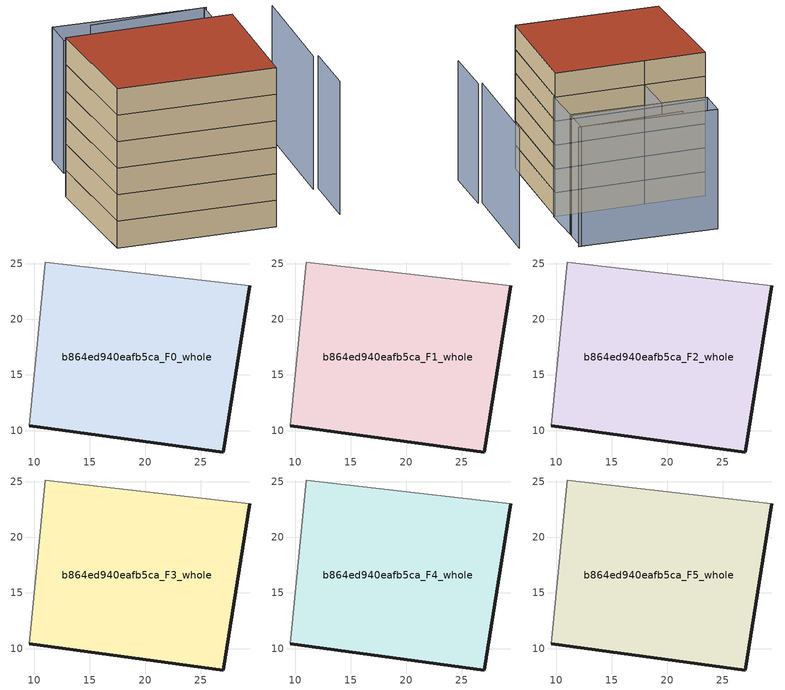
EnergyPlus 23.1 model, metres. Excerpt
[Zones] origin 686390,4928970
b864ed940eafb5ca_F0_whole
 floor ground (EU_floor_Construction): 29.37,23 26.99,8.07 9.59,10.42 10.99,25.14 18.44,24.27 z0
 wall outside (EU_wall_Construction): 9.59,10.42 26.99,8.07 29.37,23 z0:3
 wall adiabatic (EU_wall_Construction): 29.37,23 18.44,24.27 10.99,25.14 9.59,10.42 z0:3
b864ed940eafb5ca_F1_whole
 floor to b864ed940eafb5ca_F0_whole (EU_floor_Construction): 29.37,23 26.99,8.07 9.59,10.42 10.99,25.14 18.44,24.27 z3
 wall outside (EU_wall_Construction): 9.59,10.42 26.99,8.07 29.37,23 z3:6
 wall adiabatic (EU_wall_Construction): 29.37,23 18.44,24.27 10.99,25.14 9.59,10.42 z3:6
b864ed940eafb5ca_F2_whole
 floor to b864ed940eafb5ca_F1_whole (EU_floor_Construction): 29.37,23 26.99,8.07 9.59,10.42 10.99,25.14 18.44,24.27 z6
 wall outside (EU_wall_Construction): 9.59,10.42 26.99,8.07 29.37,23 z6:9
 wall adiabatic (EU_wall_Construction): 29.37,23 18.44,24.27 10.99,25.14 9.59,10.42 z6:9
b864ed940eafb5ca_F3_whole
 floor to b864ed940eafb5ca_F2_whole (EU_floor_Construction): 29.37,23 26.99,8.07 9.59,10.42 10.99,25.14 18.44,24.27 z9
 wall outside (EU_wall_Construction): 9.59,10.42 26.99,8.07 29.37,23 z9:12
 wall adiabatic (EU_wall_Construction): 29.37,23 18.44,24.27 10.99,25.14 9.59,10.42 z9:12
b864ed940eafb5ca_F4_whole
 floor to b864ed940eafb5ca_F3_whole (EU_floor_Construction): 29.37,23 26.99,8.07 9.59,10.42 10.99,25.14 18.44,24.27 z12
 wall outside (EU_wall_Construction): 9.59,10.42 26.99,8.07 29.37,23 z12:15
 wall adiabatic (EU_wall_Construction): 29.37,23 18.44,24.27 10.99,25.14 9.59,10.42 z12:15
b864ed940eafb5ca_F5_whole
 floor to b864ed940eafb5ca_F4_whole (EU_floor_Construction): 29.37,23 26.99,8.07 9.59,10.42 10.99,25.14 18.44,24.27 z15
 wall outside (EU_wall_Construction): 9.59,10.42 26.99,8.07 29.37,23 z15:18
 wall adiabatic (EU_wall_Construction): 29.37,23 18.44,24.27 10.99,25.14 9.59,10.42 z15:18
 roof outside (EU_roof_Construction): 26.99,8.07 29.37,23 18.44,24.27 10.99,25.14 9.59,10.42 z18
shading: 34.44,8.15 35.49,15.33 / 10.99,25.14 9.59,10.42 / 34.99,15.41 37.27,29.44 / 30.92,32.2 18.04,33.37 / 18.44,24.27 19.14,30.09 / 19.14,30.09 30.19,28.76 / 30.19,28.76 29.49,22.94 / 29.49,22.94 18.44,24.27 / 14.17,34.64 30.7,32.21 / 30.7,32.21 30.15,28.44 / 30.15,28.44 13.61,30.87 / 13.61,30.87 14.17,34.64 z0:15
[Building]
EU S2 Campaign: North Axis=0; Terrain=City; Solar Distribution=FullExterior
[Site:Location]
Bologna: Latitude=44.5; Longitude=11.25; Time Zone=1; Elevation=37
[SizingPeriod:WeatherFileDays]
AnnualSizingPeriod: Begin Month=1; Begin Day of Month=1; End Month=12; End Day of Month=31; Day of Week for Start Day=Monday; Use Weather File Daylight Saving Period=No; Use Weather File Rain and Snow Indicators=No
[MATERIAL]
EU_InternalMass_Material: Roughness=MediumRough; Thickness=0.1; Conductivity=1; Density=1800; Specific Heat=900; Thermal Absorptance=0.9; Solar Absorptance=0.7; Visible Absorptance=0.7
[MATERIAL:NOMASS] Roughness=MediumRough; Thermal Absorptance=0.9; Solar Absorptance=0.7; Visible Absorptance=0.7
Name | Thermal Resistance
EU_wall_NoMass | 0.905828
EU_roof_NoMass | 0.37593
EU_floor_NoMass | 0.67114
[CONSTRUCTION]
EU_wall_Construction: EU_wall_NoMass
EU_roof_Construction: EU_roof_NoMass
EU_floor_Construction: EU_floor_NoMass
EU_InternalMass_Construction: EU_InternalMass_Material
[ZONE] Type=1; Multiplier=1; Ceiling Height=autocalculate; Floor Area=autocalculate; Part of Total Floor Area=Yes
Name | Volume
b864ed940eafb5ca_F0_whole | 808.291
b864ed940eafb5ca_F1_whole; b864ed940eafb5ca_F2_whole; b864ed940eafb5ca_F3_whole; b864ed940eafb5ca_F4_whole; b864ed940eafb5ca_F5_whole | 808.292
[INTERNALMASS] Construction=EU_InternalMass_Construction; Surface Area=250.062
Name | Zone or ZoneList
b864ed940eafb5ca_F0_whole_EU_InternalMass | b864ed940eafb5ca_F0_whole
b864ed940eafb5ca_F1_whole_EU_InternalMass | b864ed940eafb5ca_F1_whole
b864ed940eafb5ca_F2_whole_EU_InternalMass | b864ed940eafb5ca_F2_whole
b864ed940eafb5ca_F3_whole_EU_InternalMass | b864ed940eafb5ca_F3_whole
b864ed940eafb5ca_F4_whole_EU_InternalMass | b864ed940eafb5ca_F4_whole
b864ed940eafb5ca_F5_whole_EU_InternalMass | b864ed940eafb5ca_F5_whole
[OTHEREQUIPMENT] Fuel Type=Electricity; Design Level Calculation Method=Watts/Area; Power per Zone Floor Area=1; Fraction Latent=0; Fraction Radiant=0; Fraction Lost=0; Carbon Dioxide Generation Rate=0; EndUse Subcategory=EU_Step8_InternalGains
Name | Zone or ZoneList or Space or SpaceList | Schedule
EU_Step8_InternalGain_b864ed940eafb5ca_F0_whole_f000 | b864ed940eafb5ca_F0_whole | EU_Step8_GainSchedule_b864ed940eafb5ca_F0_whole_f000
EU_Step8_InternalGain_b864ed940eafb5ca_F1_whole_f000 | b864ed940eafb5ca_F1_whole | EU_Step8_GainSchedule_b864ed940eafb5ca_F1_whole_f000
EU_Step8_InternalGain_b864ed940eafb5ca_F2_whole_f000 | b864ed940eafb5ca_F2_whole | EU_Step8_GainSchedule_b864ed940eafb5ca_F2_whole_f000
EU_Step8_InternalGain_b864ed940eafb5ca_F3_whole_f000 | b864ed940eafb5ca_F3_whole | EU_Step8_GainSchedule_b864ed940eafb5ca_F3_whole_f000
EU_Step8_InternalGain_b864ed940eafb5ca_F4_whole_f000 | b864ed940eafb5ca_F4_whole | EU_Step8_GainSchedule_b864ed940eafb5ca_F4_whole_f000
EU_Step8_InternalGain_b864ed940eafb5ca_F5_whole_f000 | b864ed940eafb5ca_F5_whole | EU_Step8_GainSchedule_b864ed940eafb5ca_F5_whole_f000
[ZONEVENTILATION:DESIGNFLOWRATE] Schedule=EU_AlwaysOn; Design Flow Rate Calculation Method=AirChanges/Hour; Air Changes per Hour=0.73129; Ventilation Type=Natural; Fan Pressure Rise=0; Fan Total Efficiency=1; Constant Term Coefficient=1; Temperature Term Coefficient=0; Velocity Term Coefficient=0; Velocity Squared Term Coefficient=0; Minimum Indoor Temperature=-100; Maximum Indoor Temperature=100; Delta Temperature=-100; Minimum Outdoor Temperature=-100; Maximum Outdoor Temperature=100; Maximum Wind Speed=40
Name | Zone or ZoneList or Space or SpaceList
EU_ConstantAir_b864ed940eafb5ca_F0_whole | b864ed940eafb5ca_F0_whole
EU_ConstantAir_b864ed940eafb5ca_F1_whole | b864ed940eafb5ca_F1_whole
EU_ConstantAir_b864ed940eafb5ca_F2_whole | b864ed940eafb5ca_F2_whole
EU_ConstantAir_b864ed940eafb5ca_F3_whole | b864ed940eafb5ca_F3_whole
EU_ConstantAir_b864ed940eafb5ca_F4_whole | b864ed940eafb5ca_F4_whole
EU_ConstantAir_b864ed940eafb5ca_F5_whole | b864ed940eafb5ca_F5_whole
[HVACTEMPLATE:THERMOSTAT] Constant Heating Setpoint=20; Constant Cooling Setpoint=50
EU_HeatOnly_b864ed940eafb5ca_F0_whole; EU_HeatOnly_b864ed940eafb5ca_F1_whole; EU_HeatOnly_b864ed940eafb5ca_F2_whole; EU_HeatOnly_b864ed940eafb5ca_F3_whole; EU_HeatOnly_b864ed940eafb5ca_F4_whole; EU_HeatOnly_b864ed940eafb5ca_F5_whole
[HVACTEMPLATE:ZONE:IDEALLOADSAIRSYSTEM] System Availability Schedule=EU_AlwaysOn; Maximum Heating Supply Air Temperature=50; Minimum Cooling Supply Air Temperature=13; Maximum Heating Supply Air Humidity Ratio=0.0156; Minimum Cooling Supply Air Humidity Ratio=0.0077; Heating Limit=NoLimit; Cooling Limit=NoLimit; Heating Availability Schedule=EU_AlwaysOn; Cooling Availability Schedule=EU_CoolingOff; Dehumidification Control Type=ConstantSensibleHeatRatio; Cooling Sensible Heat Ratio=0.7; Dehumidification Setpoint=60; Humidification Control Type=None; Humidification Setpoint=30; Outdoor Air Method=None; Outdoor Air Flow Rate per Person=0.00944; Outdoor Air Flow Rate per Zone Floor Area=0; Outdoor Air Flow Rate per Zone=0; Demand Controlled Ventilation Type=None; Outdoor Air Economizer Type=NoEconomizer; Heat Recovery Type=None; Sensible Heat Recovery Effectiveness=0.7; Latent Heat Recovery Effectiveness=0.65
Name | Template Thermostat
b864ed940eafb5ca_F0_whole | EU_HeatOnly_b864ed940eafb5ca_F0_whole
b864ed940eafb5ca_F1_whole | EU_HeatOnly_b864ed940eafb5ca_F1_whole
b864ed940eafb5ca_F2_whole | EU_HeatOnly_b864ed940eafb5ca_F2_whole
b864ed940eafb5ca_F3_whole | EU_HeatOnly_b864ed940eafb5ca_F3_whole
b864ed940eafb5ca_F4_whole | EU_HeatOnly_b864ed940eafb5ca_F4_whole
b864ed940eafb5ca_F5_whole | EU_HeatOnly_b864ed940eafb5ca_F5_whole
[SIZING:ZONE] Zone Cooling Design Supply Air Temperature Input Method=SupplyAirTemperature; Zone Cooling Design Supply Air Temperature=13; Zone Heating Design Supply Air Temperature Input Method=SupplyAirTemperature; Zone Heating Design Supply Air Temperature=50; Zone Cooling Design Supply Air Humidity Ratio=0.008; Zone Heating Design Supply Air Humidity Ratio=0.008; Cooling Design Air Flow Method=DesignDay; Cooling Design Air Flow Rate=0; Cooling Minimum Air Flow per Zone Floor Area=0.000762; Cooling Minimum Air Flow=0; Cooling Minimum Air Flow Fraction=0.2; Heating Design Air Flow Method=DesignDay; Heating Design Air Flow Rate=0; Heating Maximum Air Flow per Zone Floor Area=0.002032; Heating Maximum Air Flow=0.141576; Heating Maximum Air Flow Fraction=0.3; Account for Dedicated Outdoor Air System=No; Dedicated Outdoor Air System Control Strategy=NeutralSupplyAir; Dedicated Outdoor Air Low Setpoint Temperature for Design=autosize; Dedicated Outdoor Air High Setpoint Temperature for Design=autosize; Zone Load Sizing Method=Sensible Load Only No Latent Load; Zone Latent Cooling Design Supply Air Humidity Ratio Input Method=HumidityRatioDifference; Zone Cooling Design Supply Air Humidity Ratio Difference=0.005; Zone Latent Heating Design Supply Air Humidity Ratio Input Method=HumidityRatioDifference; Zone Humidification Design Supply Air Humidity Ratio Difference=0.005
b864ed940eafb5ca_F0_whole; b864ed940eafb5ca_F1_whole; b864ed940eafb5ca_F2_whole; b864ed940eafb5ca_F3_whole; b864ed940eafb5ca_F4_whole; b864ed940eafb5ca_F5_whole
[SCHEDULE:CONSTANT]
Name | Hourly Value
EU_AlwaysOn | 1
EU_CoolingOff | 0
[SCHEDULE:FILE] Column Number=1; Rows to Skip at Top=0; Number of Hours of Data=8760; Column Separator=Comma; Interpolate to Timestep=No; Minutes per Item=60; Adjust Schedule for Daylight Savings=Yes
Name | File
EU_Step8_GainSchedule_b864ed940eafb5ca_F0_whole_f000 | ../../schedules/b864ed940eafb5ca/b864ed940eafb5ca_F0_whole_f000_gain.csv
EU_Step8_GainSchedule_b864ed940eafb5ca_F1_whole_f000 | ../../schedules/b864ed940eafb5ca/b864ed940eafb5ca_F1_whole_f000_gain.csv
EU_Step8_GainSchedule_b864ed940eafb5ca_F2_whole_f000 | ../../schedules/b864ed940eafb5ca/b864ed940eafb5ca_F2_whole_f000_gain.csv
EU_Step8_GainSchedule_b864ed940eafb5ca_F3_whole_f000 | ../../schedules/b864ed940eafb5ca/b864ed940eafb5ca_F3_whole_f000_gain.csv
EU_Step8_GainSchedule_b864ed940eafb5ca_F4_whole_f000 | ../../schedules/b864ed940eafb5ca/b864ed940eafb5ca_F4_whole_f000_gain.csv
EU_Step8_GainSchedule_b864ed940eafb5ca_F5_whole_f000 | ../../schedules/b864ed940eafb5ca/b864ed940eafb5ca_F5_whole_f000_gain.csv
